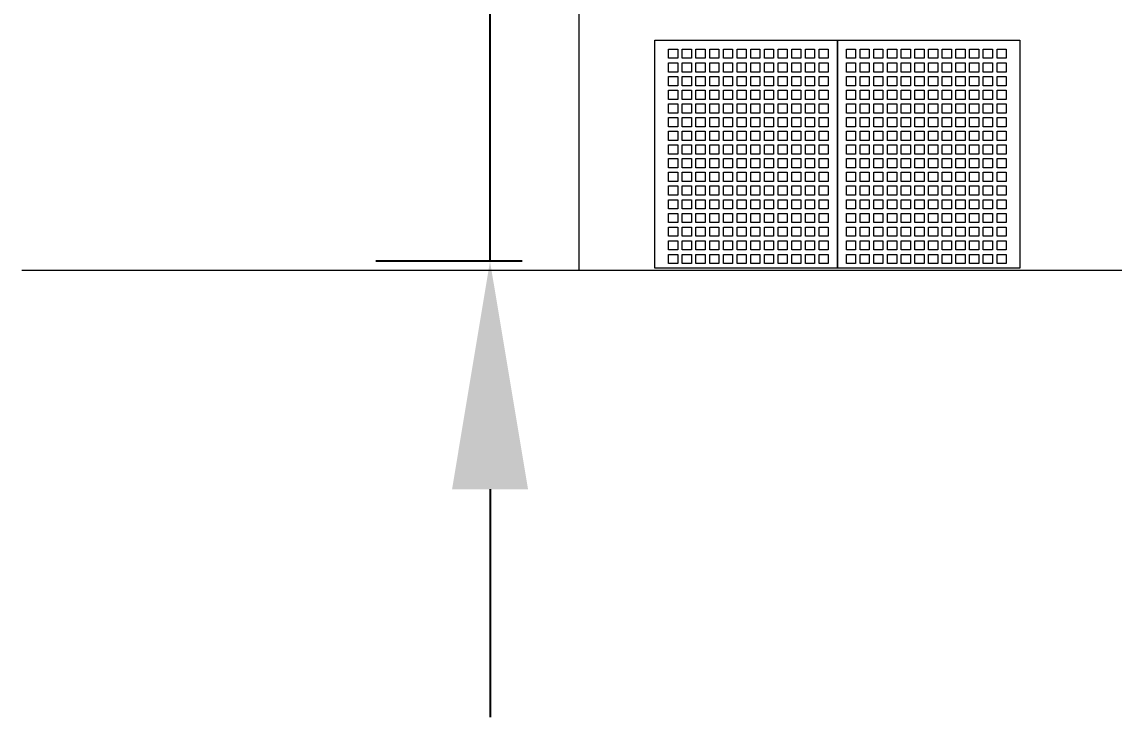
# Model space of a CAD drawing. Header units: millimetres. Extents: x 94 to 362, y 157 to 221.
# Drawn here: x 228.15 to 240.12, y 161.08 to 168.7 of the extents above; entities that cross this region are included whole.
import ezdxf

# ---------------------------------------------------------------- set-up
doc = ezdxf.new("R2010")
doc.units = ezdxf.units.MM
doc.layers.get('0').update_dxf_attribs({"lineweight": 9})
doc.layers.get('Defpoints').update_dxf_attribs({"lineweight": 9})
doc.layers.add('puertas y muebles', color=6, linetype='Continuous', lineweight=9)
doc.styles.get("Standard").update_dxf_attribs({"font": 'romans.shx', "oblique": 15})
doc.dimstyles.new('ISO-25', dxfattribs={"dimtxt": 2.5, "dimasz": 2.5, "dimexe": 1.25, "dimexo": 0.625, "dimtad": 1, "dimtxsty": 'Standard', "dimcen": 2.5, "dimadec": 0, "dimazin": 0, "dimtfac": 1, "dimtmove": 0, "dimatfit": 3, "dimfxl": 1, "dimarcsym": 0})

# ---------------------------------------------------------------- blocks, each defined once
blk = doc.blocks.new('*D26')
at = {"layer": 'Defpoints', "color": 0, "transparency": 16777216}
for p in [(233.282, 169.004), (234.765, 169.004), (234.258, 166.079)]:
    blk.add_point(p, dxfattribs=at)
at = {"layer": 'puertas y muebles', "color": 0, "lineweight": -2, "transparency": 16777216}
for p, q in [((233.282, 171.504), (233.282, 183.171)), ((234.14, 169.004), (232.032, 169.004)), ((233.282, 166.079), (233.282, 169.004)), ((233.633, 166.079), (232.032, 166.079)), ((233.282, 163.579), (233.282, 161.079))]:
    blk.add_line(p, q, dxfattribs=at)
at = {"layer": 'puertas y muebles', "color": 0, "transparency": 16777216}
for points in [[(232.866, 171.504), (233.699, 171.504), (233.282, 169.004)], [(232.866, 163.579), (233.699, 163.579), (233.282, 166.079)]]:
    blk.add_solid(points, dxfattribs=at)
at = {"layer": 'puertas y muebles', "color": 0, "transparency": 16777216, "insert": (231.199, 178.587), "char_height": 2.5, "attachment_point": 5, "rotation": 90}
blk.add_mtext('2,93', dxfattribs=at)

msp = doc.modelspace()

# ---------------------------------------------------------------- linework, layer by layer
for p, q in [((234.258, 165.979), (234.258, 181.004)), ((272.802, 165.979), (228.15, 165.979))]:
    msp.add_line(p, q)
for points in [[(235.09, 168.504), (237.09, 168.504), (237.09, 166.004), (235.09, 166.004)], [(237.09, 168.504), (239.09, 168.504), (239.09, 166.004), (237.09, 166.004)], [(235.24, 168.404), (235.34, 168.404), (235.34, 168.304), (235.24, 168.304)], [(235.24, 168.404), (235.34, 168.404), (235.34, 168.304), (235.24, 168.304)], [(235.39, 168.404), (235.49, 168.404), (235.49, 168.304), (235.39, 168.304)], [(235.54, 168.404), (235.64, 168.404), (235.64, 168.304), (235.54, 168.304)], [(235.54, 168.404), (235.64, 168.404), (235.64, 168.304), (235.54, 168.304)], [(235.69, 168.404), (235.79, 168.404), (235.79, 168.304), (235.69, 168.304)], [(235.69, 168.404), (235.79, 168.404), (235.79, 168.304), (235.69, 168.304)], [(235.84, 168.404), (235.94, 168.404), (235.94, 168.304), (235.84, 168.304)], [(235.99, 168.404), (236.09, 168.404), (236.09, 168.304), (235.99, 168.304)], [(235.99, 168.404), (236.09, 168.404), (236.09, 168.304), (235.99, 168.304)], [(236.14, 168.404), (236.24, 168.404), (236.24, 168.304), (236.14, 168.304)], [(236.29, 168.404), (236.39, 168.404), (236.39, 168.304), (236.29, 168.304)], [(236.29, 168.404), (236.39, 168.404), (236.39, 168.304), (236.29, 168.304)], [(236.44, 168.404), (236.54, 168.404), (236.54, 168.304), (236.44, 168.304)], [(236.59, 168.404), (236.69, 168.404), (236.69, 168.304), (236.59, 168.304)], [(236.59, 168.404), (236.69, 168.404), (236.69, 168.304), (236.59, 168.304)], [(236.74, 168.404), (236.84, 168.404), (236.84, 168.304), (236.74, 168.304)], [(236.89, 168.404), (236.99, 168.404), (236.99, 168.304), (236.89, 168.304)], [(237.19, 168.404), (237.29, 168.404), (237.29, 168.304), (237.19, 168.304)], [(237.19, 168.404), (237.29, 168.404), (237.29, 168.304), (237.19, 168.304)], [(237.34, 168.404), (237.44, 168.404), (237.44, 168.304), (237.34, 168.304)], [(237.49, 168.404), (237.59, 168.404), (237.59, 168.304), (237.49, 168.304)], [(237.49, 168.404), (237.59, 168.404), (237.59, 168.304), (237.49, 168.304)], [(237.64, 168.404), (237.74, 168.404), (237.74, 168.304), (237.64, 168.304)], [(237.79, 168.404), (237.89, 168.404), (237.89, 168.304), (237.79, 168.304)], [(237.79, 168.404), (237.89, 168.404), (237.89, 168.304), (237.79, 168.304)], [(237.94, 168.404), (238.04, 168.404), (238.04, 168.304), (237.94, 168.304)], [(238.09, 168.404), (238.19, 168.404), (238.19, 168.304), (238.09, 168.304)], [(238.09, 168.404), (238.19, 168.404), (238.19, 168.304), (238.09, 168.304)], [(238.24, 168.404), (238.34, 168.404), (238.34, 168.304), (238.24, 168.304)], [(238.39, 168.404), (238.49, 168.404), (238.49, 168.304), (238.39, 168.304)], [(238.54, 168.404), (238.64, 168.404), (238.64, 168.304), (238.54, 168.304)], [(238.54, 168.404), (238.64, 168.404), (238.64, 168.304), (238.54, 168.304)], [(238.69, 168.404), (238.79, 168.404), (238.79, 168.304), (238.69, 168.304)], [(238.84, 168.404), (238.94, 168.404), (238.94, 168.304), (238.84, 168.304)], [(235.24, 168.254), (235.34, 168.254), (235.34, 168.154), (235.24, 168.154)], [(235.24, 168.254), (235.34, 168.254), (235.34, 168.154), (235.24, 168.154)], [(235.39, 168.254), (235.49, 168.254), (235.49, 168.154), (235.39, 168.154)], [(235.54, 168.254), (235.64, 168.254), (235.64, 168.154), (235.54, 168.154)], [(235.54, 168.254), (235.64, 168.254), (235.64, 168.154), (235.54, 168.154)], [(235.69, 168.254), (235.79, 168.254), (235.79, 168.154), (235.69, 168.154)], [(235.69, 168.254), (235.79, 168.254), (235.79, 168.154), (235.69, 168.154)], [(235.84, 168.254), (235.94, 168.254), (235.94, 168.154), (235.84, 168.154)], [(235.99, 168.254), (236.09, 168.254), (236.09, 168.154), (235.99, 168.154)], [(235.99, 168.254), (236.09, 168.254), (236.09, 168.154), (235.99, 168.154)], [(236.14, 168.254), (236.24, 168.254), (236.24, 168.154), (236.14, 168.154)], [(236.29, 168.254), (236.39, 168.254), (236.39, 168.154), (236.29, 168.154)], [(236.29, 168.254), (236.39, 168.254), (236.39, 168.154), (236.29, 168.154)], [(236.44, 168.254), (236.54, 168.254), (236.54, 168.154), (236.44, 168.154)], [(236.59, 168.254), (236.69, 168.254), (236.69, 168.154), (236.59, 168.154)], [(236.59, 168.254), (236.69, 168.254), (236.69, 168.154), (236.59, 168.154)], [(236.74, 168.254), (236.84, 168.254), (236.84, 168.154), (236.74, 168.154)], [(236.89, 168.254), (236.99, 168.254), (236.99, 168.154), (236.89, 168.154)], [(237.19, 168.254), (237.29, 168.254), (237.29, 168.154), (237.19, 168.154)], [(237.19, 168.254), (237.29, 168.254), (237.29, 168.154), (237.19, 168.154)], [(237.34, 168.254), (237.44, 168.254), (237.44, 168.154), (237.34, 168.154)], [(237.49, 168.254), (237.59, 168.254), (237.59, 168.154), (237.49, 168.154)], [(237.49, 168.254), (237.59, 168.254), (237.59, 168.154), (237.49, 168.154)], [(237.64, 168.254), (237.74, 168.254), (237.74, 168.154), (237.64, 168.154)], [(237.79, 168.254), (237.89, 168.254), (237.89, 168.154), (237.79, 168.154)], [(237.79, 168.254), (237.89, 168.254), (237.89, 168.154), (237.79, 168.154)], [(237.94, 168.254), (238.04, 168.254), (238.04, 168.154), (237.94, 168.154)], [(238.09, 168.254), (238.19, 168.254), (238.19, 168.154), (238.09, 168.154)], [(238.09, 168.254), (238.19, 168.254), (238.19, 168.154), (238.09, 168.154)], [(238.24, 168.254), (238.34, 168.254), (238.34, 168.154), (238.24, 168.154)], [(238.39, 168.254), (238.49, 168.254), (238.49, 168.154), (238.39, 168.154)], [(238.54, 168.254), (238.64, 168.254), (238.64, 168.154), (238.54, 168.154)], [(238.54, 168.254), (238.64, 168.254), (238.64, 168.154), (238.54, 168.154)], [(238.69, 168.254), (238.79, 168.254), (238.79, 168.154), (238.69, 168.154)], [(238.84, 168.254), (238.94, 168.254), (238.94, 168.154), (238.84, 168.154)], [(235.24, 168.104), (235.34, 168.104), (235.34, 168.004), (235.24, 168.004)], [(235.24, 168.104), (235.34, 168.104), (235.34, 168.004), (235.24, 168.004)], [(235.39, 168.104), (235.49, 168.104), (235.49, 168.004), (235.39, 168.004)], [(235.54, 168.104), (235.64, 168.104), (235.64, 168.004), (235.54, 168.004)], [(235.54, 168.104), (235.64, 168.104), (235.64, 168.004), (235.54, 168.004)], [(235.69, 168.104), (235.79, 168.104), (235.79, 168.004), (235.69, 168.004)], [(235.69, 168.104), (235.79, 168.104), (235.79, 168.004), (235.69, 168.004)], [(235.84, 168.104), (235.94, 168.104), (235.94, 168.004), (235.84, 168.004)], [(235.99, 168.104), (236.09, 168.104), (236.09, 168.004), (235.99, 168.004)], [(235.99, 168.104), (236.09, 168.104), (236.09, 168.004), (235.99, 168.004)], [(236.14, 168.104), (236.24, 168.104), (236.24, 168.004), (236.14, 168.004)], [(236.29, 168.104), (236.39, 168.104), (236.39, 168.004), (236.29, 168.004)], [(236.29, 168.104), (236.39, 168.104), (236.39, 168.004), (236.29, 168.004)], [(236.44, 168.104), (236.54, 168.104), (236.54, 168.004), (236.44, 168.004)], [(236.59, 168.104), (236.69, 168.104), (236.69, 168.004), (236.59, 168.004)], [(236.59, 168.104), (236.69, 168.104), (236.69, 168.004), (236.59, 168.004)], [(236.74, 168.104), (236.84, 168.104), (236.84, 168.004), (236.74, 168.004)], [(236.89, 168.104), (236.99, 168.104), (236.99, 168.004), (236.89, 168.004)], [(237.19, 168.104), (237.29, 168.104), (237.29, 168.004), (237.19, 168.004)], [(237.19, 168.104), (237.29, 168.104), (237.29, 168.004), (237.19, 168.004)], [(237.34, 168.104), (237.44, 168.104), (237.44, 168.004), (237.34, 168.004)], [(237.49, 168.104), (237.59, 168.104), (237.59, 168.004), (237.49, 168.004)], [(237.49, 168.104), (237.59, 168.104), (237.59, 168.004), (237.49, 168.004)], [(237.64, 168.104), (237.74, 168.104), (237.74, 168.004), (237.64, 168.004)], [(237.79, 168.104), (237.89, 168.104), (237.89, 168.004), (237.79, 168.004)], [(237.79, 168.104), (237.89, 168.104), (237.89, 168.004), (237.79, 168.004)], [(237.94, 168.104), (238.04, 168.104), (238.04, 168.004), (237.94, 168.004)], [(238.09, 168.104), (238.19, 168.104), (238.19, 168.004), (238.09, 168.004)], [(238.09, 168.104), (238.19, 168.104), (238.19, 168.004), (238.09, 168.004)], [(238.24, 168.104), (238.34, 168.104), (238.34, 168.004), (238.24, 168.004)], [(238.39, 168.104), (238.49, 168.104), (238.49, 168.004), (238.39, 168.004)], [(238.54, 168.104), (238.64, 168.104), (238.64, 168.004), (238.54, 168.004)], [(238.54, 168.104), (238.64, 168.104), (238.64, 168.004), (238.54, 168.004)], [(238.69, 168.104), (238.79, 168.104), (238.79, 168.004), (238.69, 168.004)], [(238.84, 168.104), (238.94, 168.104), (238.94, 168.004), (238.84, 168.004)], [(235.24, 167.954), (235.34, 167.954), (235.34, 167.854), (235.24, 167.854)], [(235.24, 167.954), (235.34, 167.954), (235.34, 167.854), (235.24, 167.854)], [(235.39, 167.954), (235.49, 167.954), (235.49, 167.854), (235.39, 167.854)], [(235.54, 167.954), (235.64, 167.954), (235.64, 167.854), (235.54, 167.854)], [(235.54, 167.954), (235.64, 167.954), (235.64, 167.854), (235.54, 167.854)], [(235.69, 167.954), (235.79, 167.954), (235.79, 167.854), (235.69, 167.854)], [(235.69, 167.954), (235.79, 167.954), (235.79, 167.854), (235.69, 167.854)], [(235.84, 167.954), (235.94, 167.954), (235.94, 167.854), (235.84, 167.854)], [(235.99, 167.954), (236.09, 167.954), (236.09, 167.854), (235.99, 167.854)], [(235.99, 167.954), (236.09, 167.954), (236.09, 167.854), (235.99, 167.854)], [(236.14, 167.954), (236.24, 167.954), (236.24, 167.854), (236.14, 167.854)], [(236.29, 167.954), (236.39, 167.954), (236.39, 167.854), (236.29, 167.854)], [(236.29, 167.954), (236.39, 167.954), (236.39, 167.854), (236.29, 167.854)], [(236.44, 167.954), (236.54, 167.954), (236.54, 167.854), (236.44, 167.854)], [(236.59, 167.954), (236.69, 167.954), (236.69, 167.854), (236.59, 167.854)], [(236.59, 167.954), (236.69, 167.954), (236.69, 167.854), (236.59, 167.854)], [(236.74, 167.954), (236.84, 167.954), (236.84, 167.854), (236.74, 167.854)], [(236.89, 167.954), (236.99, 167.954), (236.99, 167.854), (236.89, 167.854)], [(237.19, 167.954), (237.29, 167.954), (237.29, 167.854), (237.19, 167.854)], [(237.19, 167.954), (237.29, 167.954), (237.29, 167.854), (237.19, 167.854)], [(237.34, 167.954), (237.44, 167.954), (237.44, 167.854), (237.34, 167.854)], [(237.49, 167.954), (237.59, 167.954), (237.59, 167.854), (237.49, 167.854)], [(237.49, 167.954), (237.59, 167.954), (237.59, 167.854), (237.49, 167.854)], [(237.64, 167.954), (237.74, 167.954), (237.74, 167.854), (237.64, 167.854)], [(237.79, 167.954), (237.89, 167.954), (237.89, 167.854), (237.79, 167.854)], [(237.79, 167.954), (237.89, 167.954), (237.89, 167.854), (237.79, 167.854)], [(237.94, 167.954), (238.04, 167.954), (238.04, 167.854), (237.94, 167.854)], [(238.09, 167.954), (238.19, 167.954), (238.19, 167.854), (238.09, 167.854)], [(238.09, 167.954), (238.19, 167.954), (238.19, 167.854), (238.09, 167.854)], [(238.24, 167.954), (238.34, 167.954), (238.34, 167.854), (238.24, 167.854)], [(238.39, 167.954), (238.49, 167.954), (238.49, 167.854), (238.39, 167.854)], [(238.54, 167.954), (238.64, 167.954), (238.64, 167.854), (238.54, 167.854)], [(238.54, 167.954), (238.64, 167.954), (238.64, 167.854), (238.54, 167.854)], [(238.69, 167.954), (238.79, 167.954), (238.79, 167.854), (238.69, 167.854)], [(238.84, 167.954), (238.94, 167.954), (238.94, 167.854), (238.84, 167.854)], [(235.24, 167.804), (235.34, 167.804), (235.34, 167.704), (235.24, 167.704)], [(235.24, 167.804), (235.34, 167.804), (235.34, 167.704), (235.24, 167.704)], [(235.39, 167.804), (235.49, 167.804), (235.49, 167.704), (235.39, 167.704)], [(235.54, 167.804), (235.64, 167.804), (235.64, 167.704), (235.54, 167.704)], [(235.54, 167.804), (235.64, 167.804), (235.64, 167.704), (235.54, 167.704)], [(235.69, 167.804), (235.79, 167.804), (235.79, 167.704), (235.69, 167.704)], [(235.69, 167.804), (235.79, 167.804), (235.79, 167.704), (235.69, 167.704)], [(235.84, 167.804), (235.94, 167.804), (235.94, 167.704), (235.84, 167.704)], [(235.99, 167.804), (236.09, 167.804), (236.09, 167.704), (235.99, 167.704)], [(235.99, 167.804), (236.09, 167.804), (236.09, 167.704), (235.99, 167.704)], [(236.14, 167.804), (236.24, 167.804), (236.24, 167.704), (236.14, 167.704)], [(236.29, 167.804), (236.39, 167.804), (236.39, 167.704), (236.29, 167.704)], [(236.29, 167.804), (236.39, 167.804), (236.39, 167.704), (236.29, 167.704)], [(236.44, 167.804), (236.54, 167.804), (236.54, 167.704), (236.44, 167.704)], [(236.59, 167.804), (236.69, 167.804), (236.69, 167.704), (236.59, 167.704)], [(236.59, 167.804), (236.69, 167.804), (236.69, 167.704), (236.59, 167.704)], [(236.74, 167.804), (236.84, 167.804), (236.84, 167.704), (236.74, 167.704)], [(236.89, 167.804), (236.99, 167.804), (236.99, 167.704), (236.89, 167.704)], [(237.19, 167.804), (237.29, 167.804), (237.29, 167.704), (237.19, 167.704)], [(237.19, 167.804), (237.29, 167.804), (237.29, 167.704), (237.19, 167.704)], [(237.34, 167.804), (237.44, 167.804), (237.44, 167.704), (237.34, 167.704)], [(237.49, 167.804), (237.59, 167.804), (237.59, 167.704), (237.49, 167.704)], [(237.49, 167.804), (237.59, 167.804), (237.59, 167.704), (237.49, 167.704)], [(237.64, 167.804), (237.74, 167.804), (237.74, 167.704), (237.64, 167.704)], [(237.79, 167.804), (237.89, 167.804), (237.89, 167.704), (237.79, 167.704)], [(237.79, 167.804), (237.89, 167.804), (237.89, 167.704), (237.79, 167.704)], [(237.94, 167.804), (238.04, 167.804), (238.04, 167.704), (237.94, 167.704)], [(238.09, 167.804), (238.19, 167.804), (238.19, 167.704), (238.09, 167.704)], [(238.09, 167.804), (238.19, 167.804), (238.19, 167.704), (238.09, 167.704)], [(238.24, 167.804), (238.34, 167.804), (238.34, 167.704), (238.24, 167.704)], [(238.39, 167.804), (238.49, 167.804), (238.49, 167.704), (238.39, 167.704)], [(238.54, 167.804), (238.64, 167.804), (238.64, 167.704), (238.54, 167.704)], [(238.54, 167.804), (238.64, 167.804), (238.64, 167.704), (238.54, 167.704)], [(238.69, 167.804), (238.79, 167.804), (238.79, 167.704), (238.69, 167.704)], [(238.84, 167.804), (238.94, 167.804), (238.94, 167.704), (238.84, 167.704)], [(235.24, 167.654), (235.34, 167.654), (235.34, 167.554), (235.24, 167.554)], [(235.24, 167.654), (235.34, 167.654), (235.34, 167.554), (235.24, 167.554)], [(235.39, 167.654), (235.49, 167.654), (235.49, 167.554), (235.39, 167.554)], [(235.54, 167.654), (235.64, 167.654), (235.64, 167.554), (235.54, 167.554)], [(235.54, 167.654), (235.64, 167.654), (235.64, 167.554), (235.54, 167.554)], [(235.69, 167.654), (235.79, 167.654), (235.79, 167.554), (235.69, 167.554)], [(235.69, 167.654), (235.79, 167.654), (235.79, 167.554), (235.69, 167.554)], [(235.84, 167.654), (235.94, 167.654), (235.94, 167.554), (235.84, 167.554)], [(235.99, 167.654), (236.09, 167.654), (236.09, 167.554), (235.99, 167.554)], [(235.99, 167.654), (236.09, 167.654), (236.09, 167.554), (235.99, 167.554)], [(236.14, 167.654), (236.24, 167.654), (236.24, 167.554), (236.14, 167.554)], [(236.29, 167.654), (236.39, 167.654), (236.39, 167.554), (236.29, 167.554)], [(236.29, 167.654), (236.39, 167.654), (236.39, 167.554), (236.29, 167.554)], [(236.44, 167.654), (236.54, 167.654), (236.54, 167.554), (236.44, 167.554)], [(236.59, 167.654), (236.69, 167.654), (236.69, 167.554), (236.59, 167.554)], [(236.59, 167.654), (236.69, 167.654), (236.69, 167.554), (236.59, 167.554)], [(236.74, 167.654), (236.84, 167.654), (236.84, 167.554), (236.74, 167.554)], [(236.89, 167.654), (236.99, 167.654), (236.99, 167.554), (236.89, 167.554)], [(237.19, 167.654), (237.29, 167.654), (237.29, 167.554), (237.19, 167.554)], [(237.19, 167.654), (237.29, 167.654), (237.29, 167.554), (237.19, 167.554)], [(237.34, 167.654), (237.44, 167.654), (237.44, 167.554), (237.34, 167.554)], [(237.49, 167.654), (237.59, 167.654), (237.59, 167.554), (237.49, 167.554)], [(237.49, 167.654), (237.59, 167.654), (237.59, 167.554), (237.49, 167.554)], [(237.64, 167.654), (237.74, 167.654), (237.74, 167.554), (237.64, 167.554)], [(237.79, 167.654), (237.89, 167.654), (237.89, 167.554), (237.79, 167.554)], [(237.79, 167.654), (237.89, 167.654), (237.89, 167.554), (237.79, 167.554)], [(237.94, 167.654), (238.04, 167.654), (238.04, 167.554), (237.94, 167.554)], [(238.09, 167.654), (238.19, 167.654), (238.19, 167.554), (238.09, 167.554)], [(238.09, 167.654), (238.19, 167.654), (238.19, 167.554), (238.09, 167.554)], [(238.24, 167.654), (238.34, 167.654), (238.34, 167.554), (238.24, 167.554)], [(238.39, 167.654), (238.49, 167.654), (238.49, 167.554), (238.39, 167.554)], [(238.54, 167.654), (238.64, 167.654), (238.64, 167.554), (238.54, 167.554)], [(238.54, 167.654), (238.64, 167.654), (238.64, 167.554), (238.54, 167.554)], [(238.69, 167.654), (238.79, 167.654), (238.79, 167.554), (238.69, 167.554)], [(238.84, 167.654), (238.94, 167.654), (238.94, 167.554), (238.84, 167.554)], [(235.24, 167.504), (235.34, 167.504), (235.34, 167.404), (235.24, 167.404)], [(235.24, 167.504), (235.34, 167.504), (235.34, 167.404), (235.24, 167.404)], [(235.39, 167.504), (235.49, 167.504), (235.49, 167.404), (235.39, 167.404)], [(235.54, 167.504), (235.64, 167.504), (235.64, 167.404), (235.54, 167.404)], [(235.54, 167.504), (235.64, 167.504), (235.64, 167.404), (235.54, 167.404)], [(235.69, 167.504), (235.79, 167.504), (235.79, 167.404), (235.69, 167.404)], [(235.69, 167.504), (235.79, 167.504), (235.79, 167.404), (235.69, 167.404)], [(235.84, 167.504), (235.94, 167.504), (235.94, 167.404), (235.84, 167.404)], [(235.99, 167.504), (236.09, 167.504), (236.09, 167.404), (235.99, 167.404)], [(235.99, 167.504), (236.09, 167.504), (236.09, 167.404), (235.99, 167.404)], [(236.14, 167.504), (236.24, 167.504), (236.24, 167.404), (236.14, 167.404)], [(236.29, 167.504), (236.39, 167.504), (236.39, 167.404), (236.29, 167.404)], [(236.29, 167.504), (236.39, 167.504), (236.39, 167.404), (236.29, 167.404)], [(236.44, 167.504), (236.54, 167.504), (236.54, 167.404), (236.44, 167.404)], [(236.59, 167.504), (236.69, 167.504), (236.69, 167.404), (236.59, 167.404)], [(236.59, 167.504), (236.69, 167.504), (236.69, 167.404), (236.59, 167.404)], [(236.74, 167.504), (236.84, 167.504), (236.84, 167.404), (236.74, 167.404)], [(236.89, 167.504), (236.99, 167.504), (236.99, 167.404), (236.89, 167.404)], [(237.19, 167.504), (237.29, 167.504), (237.29, 167.404), (237.19, 167.404)], [(237.19, 167.504), (237.29, 167.504), (237.29, 167.404), (237.19, 167.404)], [(237.34, 167.504), (237.44, 167.504), (237.44, 167.404), (237.34, 167.404)], [(237.49, 167.504), (237.59, 167.504), (237.59, 167.404), (237.49, 167.404)], [(237.49, 167.504), (237.59, 167.504), (237.59, 167.404), (237.49, 167.404)], [(237.64, 167.504), (237.74, 167.504), (237.74, 167.404), (237.64, 167.404)], [(237.79, 167.504), (237.89, 167.504), (237.89, 167.404), (237.79, 167.404)], [(237.79, 167.504), (237.89, 167.504), (237.89, 167.404), (237.79, 167.404)], [(237.94, 167.504), (238.04, 167.504), (238.04, 167.404), (237.94, 167.404)], [(238.09, 167.504), (238.19, 167.504), (238.19, 167.404), (238.09, 167.404)], [(238.09, 167.504), (238.19, 167.504), (238.19, 167.404), (238.09, 167.404)], [(238.24, 167.504), (238.34, 167.504), (238.34, 167.404), (238.24, 167.404)], [(238.39, 167.504), (238.49, 167.504), (238.49, 167.404), (238.39, 167.404)], [(238.54, 167.504), (238.64, 167.504), (238.64, 167.404), (238.54, 167.404)], [(238.54, 167.504), (238.64, 167.504), (238.64, 167.404), (238.54, 167.404)], [(238.69, 167.504), (238.79, 167.504), (238.79, 167.404), (238.69, 167.404)], [(238.84, 167.504), (238.94, 167.504), (238.94, 167.404), (238.84, 167.404)], [(235.24, 167.354), (235.34, 167.354), (235.34, 167.254), (235.24, 167.254)], [(235.24, 167.354), (235.34, 167.354), (235.34, 167.254), (235.24, 167.254)], [(235.39, 167.354), (235.49, 167.354), (235.49, 167.254), (235.39, 167.254)], [(235.54, 167.354), (235.64, 167.354), (235.64, 167.254), (235.54, 167.254)], [(235.54, 167.354), (235.64, 167.354), (235.64, 167.254), (235.54, 167.254)], [(235.69, 167.354), (235.79, 167.354), (235.79, 167.254), (235.69, 167.254)], [(235.69, 167.354), (235.79, 167.354), (235.79, 167.254), (235.69, 167.254)], [(235.84, 167.354), (235.94, 167.354), (235.94, 167.254), (235.84, 167.254)], [(235.99, 167.354), (236.09, 167.354), (236.09, 167.254), (235.99, 167.254)], [(235.99, 167.354), (236.09, 167.354), (236.09, 167.254), (235.99, 167.254)], [(236.14, 167.354), (236.24, 167.354), (236.24, 167.254), (236.14, 167.254)], [(236.29, 167.354), (236.39, 167.354), (236.39, 167.254), (236.29, 167.254)], [(236.29, 167.354), (236.39, 167.354), (236.39, 167.254), (236.29, 167.254)], [(236.44, 167.354), (236.54, 167.354), (236.54, 167.254), (236.44, 167.254)], [(236.59, 167.354), (236.69, 167.354), (236.69, 167.254), (236.59, 167.254)], [(236.59, 167.354), (236.69, 167.354), (236.69, 167.254), (236.59, 167.254)], [(236.74, 167.354), (236.84, 167.354), (236.84, 167.254), (236.74, 167.254)], [(236.89, 167.354), (236.99, 167.354), (236.99, 167.254), (236.89, 167.254)], [(237.19, 167.354), (237.29, 167.354), (237.29, 167.254), (237.19, 167.254)], [(237.19, 167.354), (237.29, 167.354), (237.29, 167.254), (237.19, 167.254)], [(237.34, 167.354), (237.44, 167.354), (237.44, 167.254), (237.34, 167.254)], [(237.49, 167.354), (237.59, 167.354), (237.59, 167.254), (237.49, 167.254)], [(237.49, 167.354), (237.59, 167.354), (237.59, 167.254), (237.49, 167.254)], [(237.64, 167.354), (237.74, 167.354), (237.74, 167.254), (237.64, 167.254)], [(237.79, 167.354), (237.89, 167.354), (237.89, 167.254), (237.79, 167.254)], [(237.79, 167.354), (237.89, 167.354), (237.89, 167.254), (237.79, 167.254)], [(237.94, 167.354), (238.04, 167.354), (238.04, 167.254), (237.94, 167.254)], [(238.09, 167.354), (238.19, 167.354), (238.19, 167.254), (238.09, 167.254)], [(238.09, 167.354), (238.19, 167.354), (238.19, 167.254), (238.09, 167.254)], [(238.24, 167.354), (238.34, 167.354), (238.34, 167.254), (238.24, 167.254)], [(238.39, 167.354), (238.49, 167.354), (238.49, 167.254), (238.39, 167.254)], [(238.54, 167.354), (238.64, 167.354), (238.64, 167.254), (238.54, 167.254)], [(238.54, 167.354), (238.64, 167.354), (238.64, 167.254), (238.54, 167.254)], [(238.69, 167.354), (238.79, 167.354), (238.79, 167.254), (238.69, 167.254)], [(238.84, 167.354), (238.94, 167.354), (238.94, 167.254), (238.84, 167.254)], [(235.24, 167.204), (235.34, 167.204), (235.34, 167.104), (235.24, 167.104)], [(235.24, 167.204), (235.34, 167.204), (235.34, 167.104), (235.24, 167.104)], [(235.39, 167.204), (235.49, 167.204), (235.49, 167.104), (235.39, 167.104)], [(235.54, 167.204), (235.64, 167.204), (235.64, 167.104), (235.54, 167.104)], [(235.54, 167.204), (235.64, 167.204), (235.64, 167.104), (235.54, 167.104)], [(235.69, 167.204), (235.79, 167.204), (235.79, 167.104), (235.69, 167.104)], [(235.69, 167.204), (235.79, 167.204), (235.79, 167.104), (235.69, 167.104)], [(235.84, 167.204), (235.94, 167.204), (235.94, 167.104), (235.84, 167.104)], [(235.99, 167.204), (236.09, 167.204), (236.09, 167.104), (235.99, 167.104)], [(235.99, 167.204), (236.09, 167.204), (236.09, 167.104), (235.99, 167.104)], [(236.14, 167.204), (236.24, 167.204), (236.24, 167.104), (236.14, 167.104)], [(236.29, 167.204), (236.39, 167.204), (236.39, 167.104), (236.29, 167.104)], [(236.29, 167.204), (236.39, 167.204), (236.39, 167.104), (236.29, 167.104)], [(236.44, 167.204), (236.54, 167.204), (236.54, 167.104), (236.44, 167.104)], [(236.59, 167.204), (236.69, 167.204), (236.69, 167.104), (236.59, 167.104)], [(236.59, 167.204), (236.69, 167.204), (236.69, 167.104), (236.59, 167.104)], [(236.74, 167.204), (236.84, 167.204), (236.84, 167.104), (236.74, 167.104)], [(236.89, 167.204), (236.99, 167.204), (236.99, 167.104), (236.89, 167.104)], [(237.19, 167.204), (237.29, 167.204), (237.29, 167.104), (237.19, 167.104)], [(237.19, 167.204), (237.29, 167.204), (237.29, 167.104), (237.19, 167.104)], [(237.34, 167.204), (237.44, 167.204), (237.44, 167.104), (237.34, 167.104)], [(237.49, 167.204), (237.59, 167.204), (237.59, 167.104), (237.49, 167.104)], [(237.49, 167.204), (237.59, 167.204), (237.59, 167.104), (237.49, 167.104)], [(237.64, 167.204), (237.74, 167.204), (237.74, 167.104), (237.64, 167.104)], [(237.79, 167.204), (237.89, 167.204), (237.89, 167.104), (237.79, 167.104)], [(237.79, 167.204), (237.89, 167.204), (237.89, 167.104), (237.79, 167.104)], [(237.94, 167.204), (238.04, 167.204), (238.04, 167.104), (237.94, 167.104)], [(238.09, 167.204), (238.19, 167.204), (238.19, 167.104), (238.09, 167.104)], [(238.09, 167.204), (238.19, 167.204), (238.19, 167.104), (238.09, 167.104)], [(238.24, 167.204), (238.34, 167.204), (238.34, 167.104), (238.24, 167.104)], [(238.39, 167.204), (238.49, 167.204), (238.49, 167.104), (238.39, 167.104)], [(238.54, 167.204), (238.64, 167.204), (238.64, 167.104), (238.54, 167.104)], [(238.54, 167.204), (238.64, 167.204), (238.64, 167.104), (238.54, 167.104)], [(238.69, 167.204), (238.79, 167.204), (238.79, 167.104), (238.69, 167.104)], [(238.84, 167.204), (238.94, 167.204), (238.94, 167.104), (238.84, 167.104)], [(235.24, 167.054), (235.34, 167.054), (235.34, 166.954), (235.24, 166.954)], [(235.24, 167.054), (235.34, 167.054), (235.34, 166.954), (235.24, 166.954)], [(235.39, 167.054), (235.49, 167.054), (235.49, 166.954), (235.39, 166.954)], [(235.54, 167.054), (235.64, 167.054), (235.64, 166.954), (235.54, 166.954)], [(235.54, 167.054), (235.64, 167.054), (235.64, 166.954), (235.54, 166.954)], [(235.69, 167.054), (235.79, 167.054), (235.79, 166.954), (235.69, 166.954)], [(235.69, 167.054), (235.79, 167.054), (235.79, 166.954), (235.69, 166.954)], [(235.84, 167.054), (235.94, 167.054), (235.94, 166.954), (235.84, 166.954)], [(235.99, 167.054), (236.09, 167.054), (236.09, 166.954), (235.99, 166.954)], [(235.99, 167.054), (236.09, 167.054), (236.09, 166.954), (235.99, 166.954)], [(236.14, 167.054), (236.24, 167.054), (236.24, 166.954), (236.14, 166.954)], [(236.29, 167.054), (236.39, 167.054), (236.39, 166.954), (236.29, 166.954)], [(236.29, 167.054), (236.39, 167.054), (236.39, 166.954), (236.29, 166.954)], [(236.44, 167.054), (236.54, 167.054), (236.54, 166.954), (236.44, 166.954)], [(236.59, 167.054), (236.69, 167.054), (236.69, 166.954), (236.59, 166.954)], [(236.59, 167.054), (236.69, 167.054), (236.69, 166.954), (236.59, 166.954)], [(236.74, 167.054), (236.84, 167.054), (236.84, 166.954), (236.74, 166.954)], [(236.89, 167.054), (236.99, 167.054), (236.99, 166.954), (236.89, 166.954)], [(237.19, 167.054), (237.29, 167.054), (237.29, 166.954), (237.19, 166.954)], [(237.19, 167.054), (237.29, 167.054), (237.29, 166.954), (237.19, 166.954)], [(237.34, 167.054), (237.44, 167.054), (237.44, 166.954), (237.34, 166.954)], [(237.49, 167.054), (237.59, 167.054), (237.59, 166.954), (237.49, 166.954)], [(237.49, 167.054), (237.59, 167.054), (237.59, 166.954), (237.49, 166.954)], [(237.64, 167.054), (237.74, 167.054), (237.74, 166.954), (237.64, 166.954)], [(237.79, 167.054), (237.89, 167.054), (237.89, 166.954), (237.79, 166.954)], [(237.79, 167.054), (237.89, 167.054), (237.89, 166.954), (237.79, 166.954)], [(237.94, 167.054), (238.04, 167.054), (238.04, 166.954), (237.94, 166.954)], [(238.09, 167.054), (238.19, 167.054), (238.19, 166.954), (238.09, 166.954)], [(238.09, 167.054), (238.19, 167.054), (238.19, 166.954), (238.09, 166.954)], [(238.24, 167.054), (238.34, 167.054), (238.34, 166.954), (238.24, 166.954)], [(238.39, 167.054), (238.49, 167.054), (238.49, 166.954), (238.39, 166.954)], [(238.54, 167.054), (238.64, 167.054), (238.64, 166.954), (238.54, 166.954)], [(238.54, 167.054), (238.64, 167.054), (238.64, 166.954), (238.54, 166.954)], [(238.69, 167.054), (238.79, 167.054), (238.79, 166.954), (238.69, 166.954)], [(238.84, 167.054), (238.94, 167.054), (238.94, 166.954), (238.84, 166.954)], [(235.24, 166.904), (235.34, 166.904), (235.34, 166.804), (235.24, 166.804)], [(235.24, 166.904), (235.34, 166.904), (235.34, 166.804), (235.24, 166.804)], [(235.39, 166.904), (235.49, 166.904), (235.49, 166.804), (235.39, 166.804)], [(235.54, 166.904), (235.64, 166.904), (235.64, 166.804), (235.54, 166.804)], [(235.54, 166.904), (235.64, 166.904), (235.64, 166.804), (235.54, 166.804)], [(235.69, 166.904), (235.79, 166.904), (235.79, 166.804), (235.69, 166.804)], [(235.69, 166.904), (235.79, 166.904), (235.79, 166.804), (235.69, 166.804)], [(235.84, 166.904), (235.94, 166.904), (235.94, 166.804), (235.84, 166.804)], [(235.99, 166.904), (236.09, 166.904), (236.09, 166.804), (235.99, 166.804)], [(235.99, 166.904), (236.09, 166.904), (236.09, 166.804), (235.99, 166.804)], [(236.14, 166.904), (236.24, 166.904), (236.24, 166.804), (236.14, 166.804)], [(236.29, 166.904), (236.39, 166.904), (236.39, 166.804), (236.29, 166.804)], [(236.29, 166.904), (236.39, 166.904), (236.39, 166.804), (236.29, 166.804)], [(236.44, 166.904), (236.54, 166.904), (236.54, 166.804), (236.44, 166.804)], [(236.59, 166.904), (236.69, 166.904), (236.69, 166.804), (236.59, 166.804)], [(236.59, 166.904), (236.69, 166.904), (236.69, 166.804), (236.59, 166.804)], [(236.74, 166.904), (236.84, 166.904), (236.84, 166.804), (236.74, 166.804)], [(236.89, 166.904), (236.99, 166.904), (236.99, 166.804), (236.89, 166.804)], [(237.19, 166.904), (237.29, 166.904), (237.29, 166.804), (237.19, 166.804)], [(237.19, 166.904), (237.29, 166.904), (237.29, 166.804), (237.19, 166.804)], [(237.34, 166.904), (237.44, 166.904), (237.44, 166.804), (237.34, 166.804)], [(237.49, 166.904), (237.59, 166.904), (237.59, 166.804), (237.49, 166.804)], [(237.49, 166.904), (237.59, 166.904), (237.59, 166.804), (237.49, 166.804)], [(237.64, 166.904), (237.74, 166.904), (237.74, 166.804), (237.64, 166.804)], [(237.79, 166.904), (237.89, 166.904), (237.89, 166.804), (237.79, 166.804)], [(237.79, 166.904), (237.89, 166.904), (237.89, 166.804), (237.79, 166.804)], [(237.94, 166.904), (238.04, 166.904), (238.04, 166.804), (237.94, 166.804)], [(238.09, 166.904), (238.19, 166.904), (238.19, 166.804), (238.09, 166.804)], [(238.09, 166.904), (238.19, 166.904), (238.19, 166.804), (238.09, 166.804)], [(238.24, 166.904), (238.34, 166.904), (238.34, 166.804), (238.24, 166.804)], [(238.39, 166.904), (238.49, 166.904), (238.49, 166.804), (238.39, 166.804)], [(238.54, 166.904), (238.64, 166.904), (238.64, 166.804), (238.54, 166.804)], [(238.54, 166.904), (238.64, 166.904), (238.64, 166.804), (238.54, 166.804)], [(238.69, 166.904), (238.79, 166.904), (238.79, 166.804), (238.69, 166.804)], [(238.84, 166.904), (238.94, 166.904), (238.94, 166.804), (238.84, 166.804)], [(235.24, 166.754), (235.34, 166.754), (235.34, 166.654), (235.24, 166.654)], [(235.24, 166.754), (235.34, 166.754), (235.34, 166.654), (235.24, 166.654)], [(235.39, 166.754), (235.49, 166.754), (235.49, 166.654), (235.39, 166.654)], [(235.54, 166.754), (235.64, 166.754), (235.64, 166.654), (235.54, 166.654)], [(235.54, 166.754), (235.64, 166.754), (235.64, 166.654), (235.54, 166.654)], [(235.69, 166.754), (235.79, 166.754), (235.79, 166.654), (235.69, 166.654)], [(235.69, 166.754), (235.79, 166.754), (235.79, 166.654), (235.69, 166.654)], [(235.84, 166.754), (235.94, 166.754), (235.94, 166.654), (235.84, 166.654)], [(235.99, 166.754), (236.09, 166.754), (236.09, 166.654), (235.99, 166.654)], [(235.99, 166.754), (236.09, 166.754), (236.09, 166.654), (235.99, 166.654)], [(236.14, 166.754), (236.24, 166.754), (236.24, 166.654), (236.14, 166.654)], [(236.29, 166.754), (236.39, 166.754), (236.39, 166.654), (236.29, 166.654)], [(236.29, 166.754), (236.39, 166.754), (236.39, 166.654), (236.29, 166.654)], [(236.44, 166.754), (236.54, 166.754), (236.54, 166.654), (236.44, 166.654)], [(236.59, 166.754), (236.69, 166.754), (236.69, 166.654), (236.59, 166.654)], [(236.59, 166.754), (236.69, 166.754), (236.69, 166.654), (236.59, 166.654)], [(236.74, 166.754), (236.84, 166.754), (236.84, 166.654), (236.74, 166.654)], [(236.89, 166.754), (236.99, 166.754), (236.99, 166.654), (236.89, 166.654)], [(237.19, 166.754), (237.29, 166.754), (237.29, 166.654), (237.19, 166.654)], [(237.19, 166.754), (237.29, 166.754), (237.29, 166.654), (237.19, 166.654)], [(237.34, 166.754), (237.44, 166.754), (237.44, 166.654), (237.34, 166.654)], [(237.49, 166.754), (237.59, 166.754), (237.59, 166.654), (237.49, 166.654)], [(237.49, 166.754), (237.59, 166.754), (237.59, 166.654), (237.49, 166.654)], [(237.64, 166.754), (237.74, 166.754), (237.74, 166.654), (237.64, 166.654)], [(237.79, 166.754), (237.89, 166.754), (237.89, 166.654), (237.79, 166.654)], [(237.79, 166.754), (237.89, 166.754), (237.89, 166.654), (237.79, 166.654)], [(237.94, 166.754), (238.04, 166.754), (238.04, 166.654), (237.94, 166.654)], [(238.09, 166.754), (238.19, 166.754), (238.19, 166.654), (238.09, 166.654)], [(238.09, 166.754), (238.19, 166.754), (238.19, 166.654), (238.09, 166.654)], [(238.24, 166.754), (238.34, 166.754), (238.34, 166.654), (238.24, 166.654)], [(238.39, 166.754), (238.49, 166.754), (238.49, 166.654), (238.39, 166.654)], [(238.54, 166.754), (238.64, 166.754), (238.64, 166.654), (238.54, 166.654)], [(238.54, 166.754), (238.64, 166.754), (238.64, 166.654), (238.54, 166.654)], [(238.69, 166.754), (238.79, 166.754), (238.79, 166.654), (238.69, 166.654)], [(238.84, 166.754), (238.94, 166.754), (238.94, 166.654), (238.84, 166.654)], [(235.24, 166.604), (235.34, 166.604), (235.34, 166.504), (235.24, 166.504)], [(235.24, 166.604), (235.34, 166.604), (235.34, 166.504), (235.24, 166.504)], [(235.39, 166.604), (235.49, 166.604), (235.49, 166.504), (235.39, 166.504)], [(235.54, 166.604), (235.64, 166.604), (235.64, 166.504), (235.54, 166.504)], [(235.54, 166.604), (235.64, 166.604), (235.64, 166.504), (235.54, 166.504)], [(235.69, 166.604), (235.79, 166.604), (235.79, 166.504), (235.69, 166.504)], [(235.69, 166.604), (235.79, 166.604), (235.79, 166.504), (235.69, 166.504)], [(235.84, 166.604), (235.94, 166.604), (235.94, 166.504), (235.84, 166.504)], [(235.99, 166.604), (236.09, 166.604), (236.09, 166.504), (235.99, 166.504)], [(235.99, 166.604), (236.09, 166.604), (236.09, 166.504), (235.99, 166.504)], [(236.14, 166.604), (236.24, 166.604), (236.24, 166.504), (236.14, 166.504)], [(236.29, 166.604), (236.39, 166.604), (236.39, 166.504), (236.29, 166.504)], [(236.29, 166.604), (236.39, 166.604), (236.39, 166.504), (236.29, 166.504)], [(236.44, 166.604), (236.54, 166.604), (236.54, 166.504), (236.44, 166.504)], [(236.59, 166.604), (236.69, 166.604), (236.69, 166.504), (236.59, 166.504)], [(236.59, 166.604), (236.69, 166.604), (236.69, 166.504), (236.59, 166.504)], [(236.74, 166.604), (236.84, 166.604), (236.84, 166.504), (236.74, 166.504)], [(236.89, 166.604), (236.99, 166.604), (236.99, 166.504), (236.89, 166.504)], [(237.19, 166.604), (237.29, 166.604), (237.29, 166.504), (237.19, 166.504)], [(237.19, 166.604), (237.29, 166.604), (237.29, 166.504), (237.19, 166.504)], [(237.34, 166.604), (237.44, 166.604), (237.44, 166.504), (237.34, 166.504)], [(237.49, 166.604), (237.59, 166.604), (237.59, 166.504), (237.49, 166.504)], [(237.49, 166.604), (237.59, 166.604), (237.59, 166.504), (237.49, 166.504)], [(237.64, 166.604), (237.74, 166.604), (237.74, 166.504), (237.64, 166.504)], [(237.79, 166.604), (237.89, 166.604), (237.89, 166.504), (237.79, 166.504)], [(237.79, 166.604), (237.89, 166.604), (237.89, 166.504), (237.79, 166.504)], [(237.94, 166.604), (238.04, 166.604), (238.04, 166.504), (237.94, 166.504)], [(238.09, 166.604), (238.19, 166.604), (238.19, 166.504), (238.09, 166.504)], [(238.09, 166.604), (238.19, 166.604), (238.19, 166.504), (238.09, 166.504)], [(238.24, 166.604), (238.34, 166.604), (238.34, 166.504), (238.24, 166.504)], [(238.39, 166.604), (238.49, 166.604), (238.49, 166.504), (238.39, 166.504)], [(238.54, 166.604), (238.64, 166.604), (238.64, 166.504), (238.54, 166.504)], [(238.54, 166.604), (238.64, 166.604), (238.64, 166.504), (238.54, 166.504)], [(238.69, 166.604), (238.79, 166.604), (238.79, 166.504), (238.69, 166.504)], [(238.84, 166.604), (238.94, 166.604), (238.94, 166.504), (238.84, 166.504)], [(235.24, 166.454), (235.34, 166.454), (235.34, 166.354), (235.24, 166.354)], [(235.24, 166.454), (235.34, 166.454), (235.34, 166.354), (235.24, 166.354)], [(235.39, 166.454), (235.49, 166.454), (235.49, 166.354), (235.39, 166.354)], [(235.54, 166.454), (235.64, 166.454), (235.64, 166.354), (235.54, 166.354)], [(235.54, 166.454), (235.64, 166.454), (235.64, 166.354), (235.54, 166.354)], [(235.69, 166.454), (235.79, 166.454), (235.79, 166.354), (235.69, 166.354)], [(235.69, 166.454), (235.79, 166.454), (235.79, 166.354), (235.69, 166.354)], [(235.84, 166.454), (235.94, 166.454), (235.94, 166.354), (235.84, 166.354)], [(235.99, 166.454), (236.09, 166.454), (236.09, 166.354), (235.99, 166.354)], [(235.99, 166.454), (236.09, 166.454), (236.09, 166.354), (235.99, 166.354)], [(236.14, 166.454), (236.24, 166.454), (236.24, 166.354), (236.14, 166.354)], [(236.29, 166.454), (236.39, 166.454), (236.39, 166.354), (236.29, 166.354)], [(236.29, 166.454), (236.39, 166.454), (236.39, 166.354), (236.29, 166.354)], [(236.44, 166.454), (236.54, 166.454), (236.54, 166.354), (236.44, 166.354)], [(236.59, 166.454), (236.69, 166.454), (236.69, 166.354), (236.59, 166.354)], [(236.59, 166.454), (236.69, 166.454), (236.69, 166.354), (236.59, 166.354)], [(236.74, 166.454), (236.84, 166.454), (236.84, 166.354), (236.74, 166.354)], [(236.89, 166.454), (236.99, 166.454), (236.99, 166.354), (236.89, 166.354)], [(237.19, 166.454), (237.29, 166.454), (237.29, 166.354), (237.19, 166.354)], [(237.19, 166.454), (237.29, 166.454), (237.29, 166.354), (237.19, 166.354)], [(237.34, 166.454), (237.44, 166.454), (237.44, 166.354), (237.34, 166.354)], [(237.49, 166.454), (237.59, 166.454), (237.59, 166.354), (237.49, 166.354)], [(237.49, 166.454), (237.59, 166.454), (237.59, 166.354), (237.49, 166.354)], [(237.64, 166.454), (237.74, 166.454), (237.74, 166.354), (237.64, 166.354)], [(237.79, 166.454), (237.89, 166.454), (237.89, 166.354), (237.79, 166.354)], [(237.79, 166.454), (237.89, 166.454), (237.89, 166.354), (237.79, 166.354)], [(237.94, 166.454), (238.04, 166.454), (238.04, 166.354), (237.94, 166.354)], [(238.09, 166.454), (238.19, 166.454), (238.19, 166.354), (238.09, 166.354)], [(238.09, 166.454), (238.19, 166.454), (238.19, 166.354), (238.09, 166.354)], [(238.24, 166.454), (238.34, 166.454), (238.34, 166.354), (238.24, 166.354)], [(238.39, 166.454), (238.49, 166.454), (238.49, 166.354), (238.39, 166.354)], [(238.54, 166.454), (238.64, 166.454), (238.64, 166.354), (238.54, 166.354)], [(238.54, 166.454), (238.64, 166.454), (238.64, 166.354), (238.54, 166.354)], [(238.69, 166.454), (238.79, 166.454), (238.79, 166.354), (238.69, 166.354)], [(238.84, 166.454), (238.94, 166.454), (238.94, 166.354), (238.84, 166.354)], [(235.24, 166.304), (235.34, 166.304), (235.34, 166.204), (235.24, 166.204)], [(235.24, 166.304), (235.34, 166.304), (235.34, 166.204), (235.24, 166.204)], [(235.39, 166.304), (235.49, 166.304), (235.49, 166.204), (235.39, 166.204)], [(235.54, 166.304), (235.64, 166.304), (235.64, 166.204), (235.54, 166.204)], [(235.54, 166.304), (235.64, 166.304), (235.64, 166.204), (235.54, 166.204)], [(235.69, 166.304), (235.79, 166.304), (235.79, 166.204), (235.69, 166.204)], [(235.69, 166.304), (235.79, 166.304), (235.79, 166.204), (235.69, 166.204)], [(235.84, 166.304), (235.94, 166.304), (235.94, 166.204), (235.84, 166.204)], [(235.99, 166.304), (236.09, 166.304), (236.09, 166.204), (235.99, 166.204)], [(235.99, 166.304), (236.09, 166.304), (236.09, 166.204), (235.99, 166.204)], [(236.14, 166.304), (236.24, 166.304), (236.24, 166.204), (236.14, 166.204)], [(236.29, 166.304), (236.39, 166.304), (236.39, 166.204), (236.29, 166.204)], [(236.29, 166.304), (236.39, 166.304), (236.39, 166.204), (236.29, 166.204)], [(236.44, 166.304), (236.54, 166.304), (236.54, 166.204), (236.44, 166.204)], [(236.59, 166.304), (236.69, 166.304), (236.69, 166.204), (236.59, 166.204)], [(236.59, 166.304), (236.69, 166.304), (236.69, 166.204), (236.59, 166.204)], [(236.74, 166.304), (236.84, 166.304), (236.84, 166.204), (236.74, 166.204)], [(236.89, 166.304), (236.99, 166.304), (236.99, 166.204), (236.89, 166.204)], [(237.19, 166.304), (237.29, 166.304), (237.29, 166.204), (237.19, 166.204)], [(237.19, 166.304), (237.29, 166.304), (237.29, 166.204), (237.19, 166.204)], [(237.34, 166.304), (237.44, 166.304), (237.44, 166.204), (237.34, 166.204)], [(237.49, 166.304), (237.59, 166.304), (237.59, 166.204), (237.49, 166.204)], [(237.49, 166.304), (237.59, 166.304), (237.59, 166.204), (237.49, 166.204)], [(237.64, 166.304), (237.74, 166.304), (237.74, 166.204), (237.64, 166.204)], [(237.79, 166.304), (237.89, 166.304), (237.89, 166.204), (237.79, 166.204)], [(237.79, 166.304), (237.89, 166.304), (237.89, 166.204), (237.79, 166.204)], [(237.94, 166.304), (238.04, 166.304), (238.04, 166.204), (237.94, 166.204)], [(238.09, 166.304), (238.19, 166.304), (238.19, 166.204), (238.09, 166.204)], [(238.09, 166.304), (238.19, 166.304), (238.19, 166.204), (238.09, 166.204)], [(238.24, 166.304), (238.34, 166.304), (238.34, 166.204), (238.24, 166.204)], [(238.39, 166.304), (238.49, 166.304), (238.49, 166.204), (238.39, 166.204)], [(238.54, 166.304), (238.64, 166.304), (238.64, 166.204), (238.54, 166.204)], [(238.54, 166.304), (238.64, 166.304), (238.64, 166.204), (238.54, 166.204)], [(238.69, 166.304), (238.79, 166.304), (238.79, 166.204), (238.69, 166.204)], [(238.84, 166.304), (238.94, 166.304), (238.94, 166.204), (238.84, 166.204)], [(235.24, 166.154), (235.34, 166.154), (235.34, 166.054), (235.24, 166.054)], [(235.24, 166.154), (235.34, 166.154), (235.34, 166.054), (235.24, 166.054)], [(235.39, 166.154), (235.49, 166.154), (235.49, 166.054), (235.39, 166.054)], [(235.54, 166.154), (235.64, 166.154), (235.64, 166.054), (235.54, 166.054)], [(235.54, 166.154), (235.64, 166.154), (235.64, 166.054), (235.54, 166.054)], [(235.69, 166.154), (235.79, 166.154), (235.79, 166.054), (235.69, 166.054)], [(235.69, 166.154), (235.79, 166.154), (235.79, 166.054), (235.69, 166.054)], [(235.84, 166.154), (235.94, 166.154), (235.94, 166.054), (235.84, 166.054)], [(235.99, 166.154), (236.09, 166.154), (236.09, 166.054), (235.99, 166.054)], [(235.99, 166.154), (236.09, 166.154), (236.09, 166.054), (235.99, 166.054)], [(236.14, 166.154), (236.24, 166.154), (236.24, 166.054), (236.14, 166.054)], [(236.29, 166.154), (236.39, 166.154), (236.39, 166.054), (236.29, 166.054)], [(236.29, 166.154), (236.39, 166.154), (236.39, 166.054), (236.29, 166.054)], [(236.44, 166.154), (236.54, 166.154), (236.54, 166.054), (236.44, 166.054)], [(236.59, 166.154), (236.69, 166.154), (236.69, 166.054), (236.59, 166.054)], [(236.59, 166.154), (236.69, 166.154), (236.69, 166.054), (236.59, 166.054)], [(236.74, 166.154), (236.84, 166.154), (236.84, 166.054), (236.74, 166.054)], [(236.89, 166.154), (236.99, 166.154), (236.99, 166.054), (236.89, 166.054)], [(237.19, 166.154), (237.29, 166.154), (237.29, 166.054), (237.19, 166.054)], [(237.19, 166.154), (237.29, 166.154), (237.29, 166.054), (237.19, 166.054)], [(237.34, 166.154), (237.44, 166.154), (237.44, 166.054), (237.34, 166.054)], [(237.49, 166.154), (237.59, 166.154), (237.59, 166.054), (237.49, 166.054)], [(237.49, 166.154), (237.59, 166.154), (237.59, 166.054), (237.49, 166.054)], [(237.64, 166.154), (237.74, 166.154), (237.74, 166.054), (237.64, 166.054)], [(237.79, 166.154), (237.89, 166.154), (237.89, 166.054), (237.79, 166.054)], [(237.79, 166.154), (237.89, 166.154), (237.89, 166.054), (237.79, 166.054)], [(237.94, 166.154), (238.04, 166.154), (238.04, 166.054), (237.94, 166.054)], [(238.09, 166.154), (238.19, 166.154), (238.19, 166.054), (238.09, 166.054)], [(238.09, 166.154), (238.19, 166.154), (238.19, 166.054), (238.09, 166.054)], [(238.24, 166.154), (238.34, 166.154), (238.34, 166.054), (238.24, 166.054)], [(238.39, 166.154), (238.49, 166.154), (238.49, 166.054), (238.39, 166.054)], [(238.54, 166.154), (238.64, 166.154), (238.64, 166.054), (238.54, 166.054)], [(238.54, 166.154), (238.64, 166.154), (238.64, 166.054), (238.54, 166.054)], [(238.69, 166.154), (238.79, 166.154), (238.79, 166.054), (238.69, 166.054)], [(238.84, 166.154), (238.94, 166.154), (238.94, 166.054), (238.84, 166.054)]]:
    msp.add_lwpolyline(points, close=True)

# ---------------------------------------------------------------- dimensions: what is measured, and where the dimension line sits
at = {"layer": 'puertas y muebles'}
dim = msp.add_linear_dim(base=(233.282257573, 169.004162111), p1=(234.257584529, 166.079162111), p2=(234.764817576, 169.004162111), angle=90, dimstyle='ISO-25', dxfattribs=at)
dim.commit()
dim.dimension.update_dxf_attribs({"geometry": '*D26', "text_midpoint": (231.19892424, 178.587495444)})

doc.saveas('drawing.dxf')
